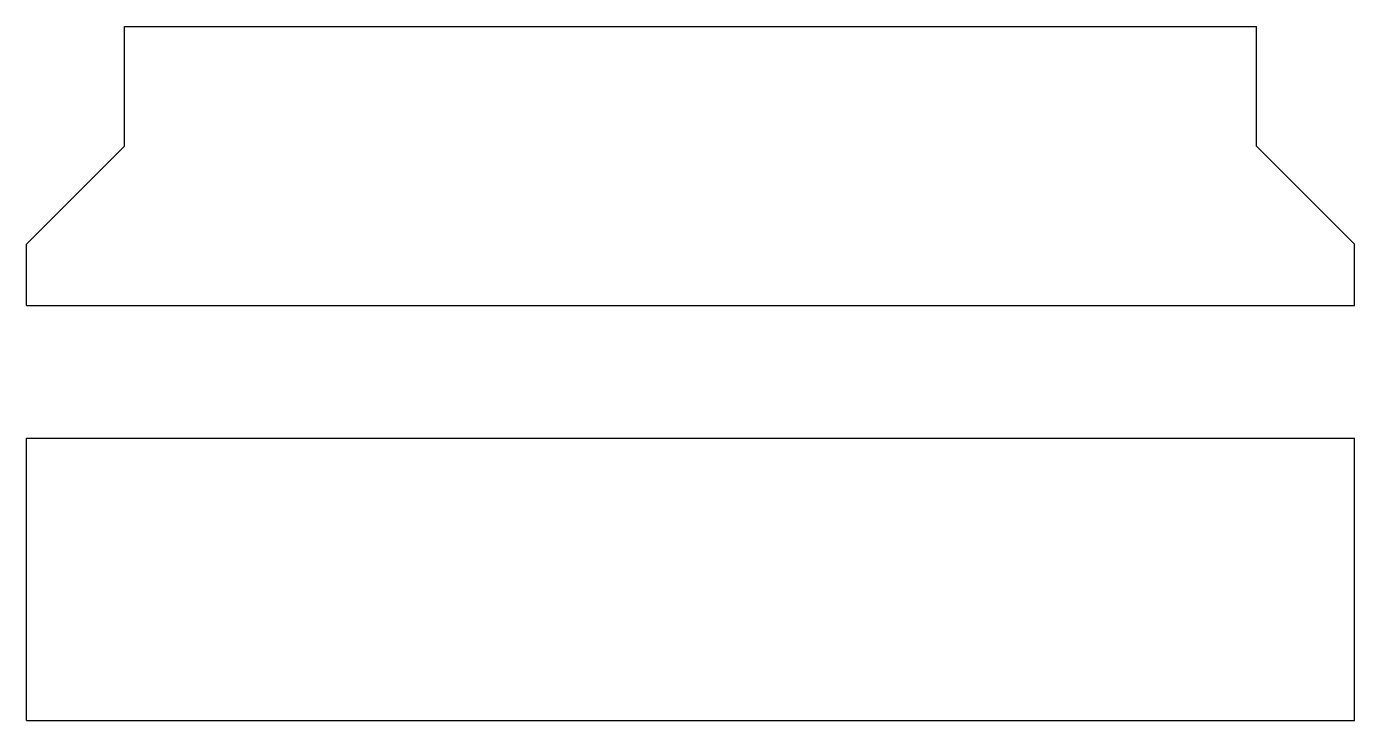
# Model space of a CAD drawing. Header units: millimetres. Extents: x 173.1 to 253.1, y 129.3 to 171.1.
import ezdxf

# ---------------------------------------------------------------- set-up
doc = ezdxf.new("R2010")
doc.units = ezdxf.units.MM
doc.layers.add('Mechanical5', color=56, linetype='Continuous')

msp = doc.modelspace()

# ---------------------------------------------------------------- linework, layer by layer
at = {"layer": 'Mechanical5'}
for p, q in [((179, 171.05), (247.2, 171.05)), ((179, 163.85), (179, 171.05)), ((247.2, 163.85), (247.2, 171.05)), ((247.2, 163.85), (247.2, 164.25)), ((173.1, 157.95), (179, 163.85)), ((247.2, 163.85), (253.1, 157.95)), ((173.1, 154.25), (173.1, 157.95)), ((253.1, 154.25), (253.1, 157.95)), ((173.1, 154.25), (253.1, 154.25)), ((173.1, 146.25), (253.1, 146.25)), ((173.1, 129.25), (173.1, 146.25)), ((253.1, 129.25), (253.1, 146.25)), ((173.1, 129.25), (253.1, 129.25))]:
    msp.add_line(p, q, dxfattribs=at)

doc.saveas('drawing.dxf')
